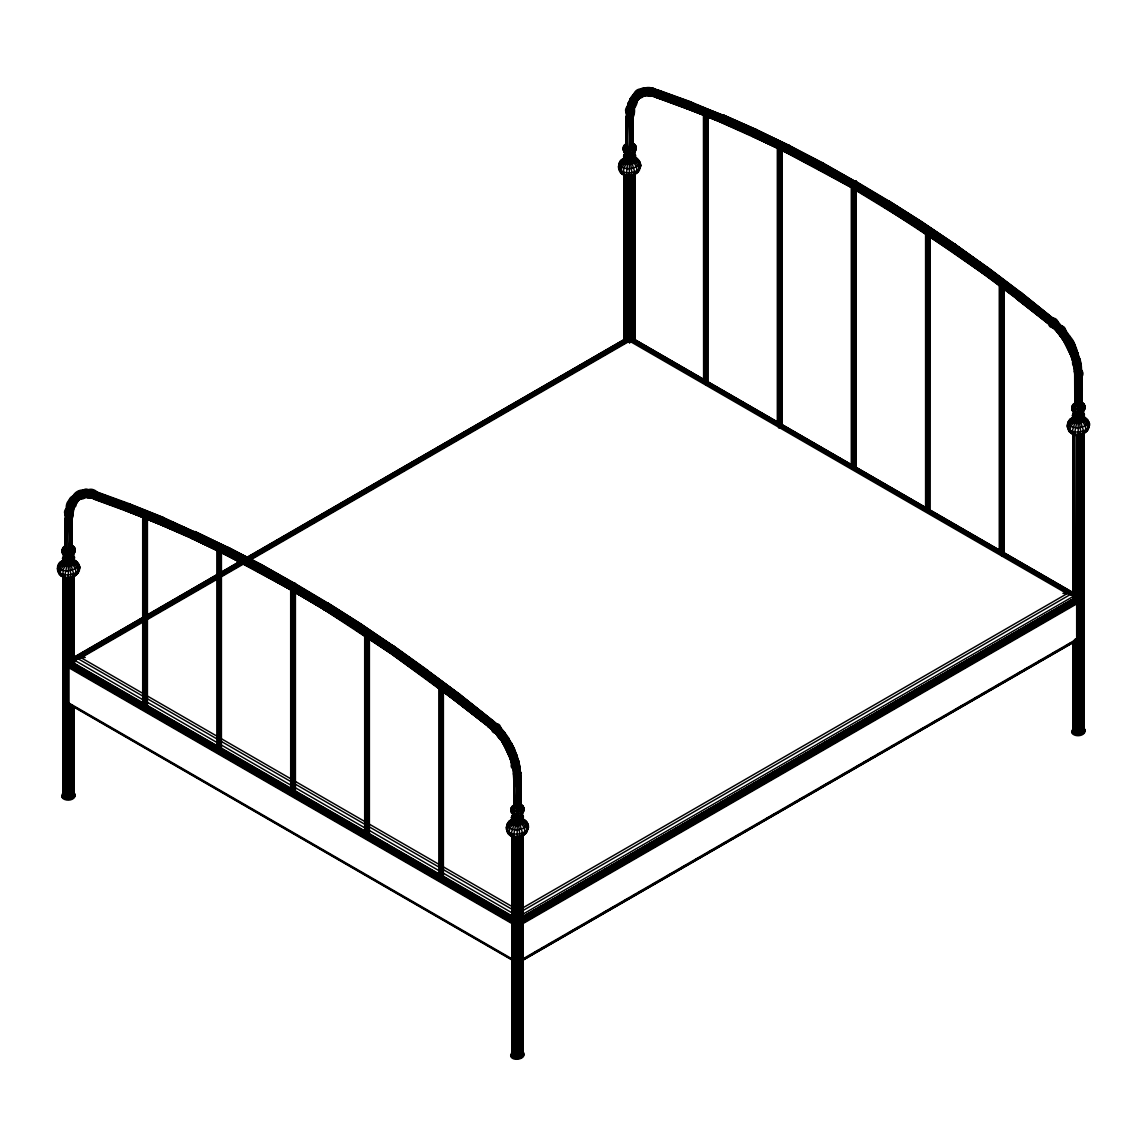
<?xml version="1.0" encoding="UTF-8"?>
<svg xmlns="http://www.w3.org/2000/svg" width="1147" height="1147" viewBox="0 0 1147 1147"><rect width="100%" height="100%" fill="white"/><g stroke="black" fill="none" stroke-linecap="round" stroke-linejoin="round"><path stroke-width="1.5" d="M427.817 671.54L427.602 670.235L394.253 646.378L392.346 646.607L390.324 648.643L389.622 652.6L455.631 701.018L493.239 730.066L492.163 730.08L487.876 726.467L488.851 722.71L492.264 720.316L495.991 724.273M79.903 491.174C73.953 493.712 80.362 502.458 85.222 497.425L80.548 498.658C67.186 510.487 70.211 488.522 84.319 490.099L85.079 490.328M77.566 501.54L78.326 499.131L76.175 502.056M632.872 95.043L636.872 91.244L641.732 89.079C631.481 87.688 629.99 106.456 639.309 97.968L635.854 102.814C632.069 105.237 627.552 98.298 632.37 96.807L631.079 99.431M72.921 508.91L73.222 509.598C73.695 514.831 72.161 526.287 64.935 520.351L65.336 513.77L67.243 507.677M65.752 513.196L65.25 548.037L63.171 550.517L63.171 554.818C69.006 563.478 81.394 548.811 71.343 545.255M66.11 518.2L64.863 519.777L64.863 546.976C65.422 550.46 73.48 549.241 71.888 545.671L71.616 512.953M72.089 520.251L72.161 513.483M633.933 106.843C635.94 112.091 632.972 124.349 625.947 118.284L626.764 111.144L626.262 145.97L624.183 148.465L624.183 152.766C630.018 161.426 642.406 146.759 632.355 143.189L634.979 144.637L636.083 147.519M632.685 118.729L635.209 102.743L633.029 110.04L632.04 119.202L632.04 146.214L633.99 151.275L632.47 154.487L633.617 158.343C630.348 163.404 618.921 157.34 625.947 153.196M632.628 110.901L632.685 145.755L634.621 148.106L634.621 152.408C627.638 159.705 617.244 147.504 627.108 143.375L624.542 144.981L624.04 147.002M633.158 111.431L633.101 145.225C631.71 147.547 625.516 147.834 626.061 144.364L626.061 117.137L627.108 116.134M505.282 745.736L498.988 737.693L501.683 734.266L504.995 733.177L501.167 729.277C499.074 715.728 484.306 731.786 496.766 733.636M1066.022 330.78C1063.9 323.124 1058.237 326.106 1056.473 330.996L1063.341 340.372L1060.014 335.297L1062.681 332.214L1065.835 330.608L1065.377 332.2M621.115 160.136L625.101 157.87C613.258 161.268 619.495 179.333 630.936 176.05L631.839 172.437L630.449 161.741L630.334 146.83C631.28 130.873 623.954 99.574 646.908 94.843L650.234 94.642C647.023 97.538 640.456 95.387 642.162 90.541C645.116 84.907 655.338 88.276 659.066 91.086L647.668 88.147C642.75 91.545 647.854 98.556 653.059 95.674M1071.699 418.01C1062.351 423.616 1069.764 437.982 1079.786 435.186L1080.689 431.573L1079.298 420.877L1079.184 405.966C1082.596 375.198 1076.373 339.799 1050.494 319.855C931.636 223.823 799.66 141.626 654.736 91.359C648.672 88.835 641.259 88.52 635.725 92.491C633.402 98.255 642.033 100.133 644.327 95M756.074 129.482L790.197 145.999L757.163 130.098C753.952 127.747 750.296 134.371 753.063 136.636L786.01 152.479L852.665 188.251C848.049 186.502 855.519 177.298 856.795 183.061L855.977 181.255C852.852 180.538 849.812 185.656 851.992 188.022L923.579 231.694M497.339 725.406L496.981 723.943M1058.093 324.114L1058.294 322.192L1056.215 322.221L1052.803 326.551L1057.19 331.727L1048.731 323.167C930.088 227.321 798.369 145.282 653.733 95.115C622.907 83.301 624.957 129.898 626.807 146.4L624.613 151.59L626.334 154.687L625.029 158.63C628.413 161.383 639.051 157.971 634.119 153.383M512.895 960.526L68.935 704.215L68.935 665.762L512.895 922.073M626.606 145.526L626.879 143.633L625.574 144.235M922.776 224.64L922.202 222.045L889.083 201.012C886 200.324 882.932 205.37 885.068 207.75M72.533 514.716C69.164 520.867 60.633 513.397 66.598 508.164M65.207 515.032L66.168 508.766M65.522 515.634C65.293 501.856 79.286 489.109 92.706 496.235C237.429 546.431 369.219 628.513 487.934 724.417C515.333 745.364 519.29 783.86 514.1 815.159L515.032 816.263C522 819.058 528.107 806.714 520.193 804.391L520.193 777.265L521.125 778.67L521.125 805.868C520.466 809.237 512.006 808.836 514.315 805.036L514.315 778.01L513.713 779.057L516.25 780.906L520.523 779.716L520.781 772.49L519.921 771.788M72.347 515.347L73.222 509.598M633.474 112.033C630.965 119.575 620.814 111.531 628.255 105.61M626.219 112.965L629.015 101.581L630.449 100.75C634.936 92.592 645.603 90.283 653.704 94.183C798.441 144.379 930.231 226.461 1048.932 322.364C1076.345 343.311 1080.288 381.793 1075.112 413.092L1076.044 414.196C1082.997 416.992 1089.105 404.662 1081.205 402.339L1081.062 372.46M626.534 113.567L629.187 102.585M633.359 113.281L634.234 107.546M1074.022 405.321L1074.424 403.371L1075.958 402.511M460.434 697.003L460.062 694.566L393.708 646.22M72.204 546.173L74.483 547.506L75.2 550.56L72.204 555.994L73.652 559.636L66.655 561.5L63.142 559.994L64.691 556.252L62.655 554.001L61.938 551.004L63.529 547.047L66.11 545.427C60.992 547.019 60.82 554.331 65.322 556.754L64.031 560.682C67.214 565.012 78.01 559.779 73.121 555.435M389.392 652.012L422.297 675.468L487.704 725.922C519.519 756.016 482.858 729.392 501.253 728.273M1057.993 321.891L1062.165 327.225L1052.645 318.35C1000.155 275.925 945.271 236.425 887.864 200.911M62.268 550.001L62.841 547.908L65.465 545.886L65.465 518.659M71.358 498.859C63.128 501.511 65.723 518.587 73.279 510.315M295.668 584.325C293.302 580.583 288.255 587.694 290.994 590.088L324.615 609.975L390.009 652.973L356.645 630.391L357.864 625.545L361.19 624.111L394.869 647.338L328.773 604.082L293.732 583.206C290.922 583.809 288.815 589.2 291.553 590.261L224.54 554.101C223.12 551.521 225.572 546.847 228.726 547.621L261.831 564.826L295.682 584.339L227.436 547.492M629.015 101.581C626.635 104.563 631.481 107.976 634.219 106.169L637.187 100.004L637.187 100.85C637.474 106.585 629.13 116.334 627.18 106.714M851.332 185.384L852.049 183.52C789.007 147.275 722.997 116.033 654.234 92.233C647.123 89.079 637.933 89.695 632.614 95.861M73.852 507.734L76.189 502.902C77.466 510.2 64.978 510.1 68.003 503.633L66.039 510.171M74.283 507.089L74.469 505.569L71.673 520.781L71.673 547.807L73.609 550.173L73.609 554.46L69.795 556.209L64.06 555.506L64.06 551.205L65.795 548.452C63.96 531.95 61.909 485.367 92.721 497.167C237.372 547.334 369.09 629.373 487.719 725.219C502.945 737.206 512.135 755.93 514.372 774.985L517.885 775.042L520.666 773.451L519.663 766.397L520.523 806.958L522.458 809.309L522.458 813.596C515.476 820.908 505.096 808.692 514.96 804.563M1069.033 422.512L1069.965 419.272L1073.936 417.006M78.039 500.852C74.254 511.591 62.913 499.719 73.781 495.576M634.219 106.169L637.187 100.85M74.197 504.795L72.017 512.092L71.042 521.254L71.042 548.28L72.978 553.327L71.458 556.539L72.605 560.396L71.458 563.077C74.369 566.446 77.279 570.991 75.301 575.536C64.59 586.217 48.317 565.743 64.031 559.937M73.078 511.003L74.498 506.357M626.979 107.388L628.57 102.212M619.667 171.433L618.362 166.659L619.968 161.584L625.459 158.845C625.144 164.322 636.771 161.87 633.832 156.15M640.227 165.412L638.033 172.208L630.449 175.95M520.308 836.435L527.032 831.962L528.437 825.439L526.473 821.696L522.473 818.743C534.201 823.345 525.928 839.432 515.29 837.353C505.096 837.152 503.16 821.61 512.938 819.073L508.967 821.338M1073.377 434.398L1069.377 431.946L1067.212 425.795L1068.818 420.72L1074.796 417.365M632.9 143.619L635.495 145.454L636.212 148.493C634.391 153.282 625.932 154.128 623.079 149.927L623.667 147.648L625.947 145.468L626.061 117.137M63.529 577.314L59.515 574.862L57.565 570.389L58.956 563.636L64.949 560.281L60.117 562.188M65.049 546.416L62.54 548.811L62.067 551.994C64.863 556.023 72.046 555.22 74.87 551.549L74.598 548.395L72.275 546.732M66.182 577.873L61.006 576.009L60.174 573.185L61.006 569.184L65.322 563.292L65.322 561.629L62.497 558.274L64.949 555.248L62.798 557.356M58.655 573.486L58.956 570.46M62.612 559.163L64.318 557.17L64.447 554.374C61.995 560.711 74.87 560.137 72.82 554.087L75.071 549.571L73.967 546.689L71.888 545.671M72.82 558.962C75.114 564.295 63.888 566.03 64.447 560.912M64.318 560.539L64.691 562.79L59.515 568.023L58.526 571.909C64.39 576.626 74.584 575.608 79.243 569.643L78.182 565.987L72.691 561.915L72.906 559.607L74.641 557.858L72.82 555.578L74.526 556.955M72.462 560.037L74.612 560.381C78.498 569.184 55.357 567.464 64.089 559.922L64.318 562.202L58.655 566.661C62.956 576.54 88.075 566.776 73.623 559.607L77.623 562.56L79.587 566.288L79.243 569.643M71.458 577.285L74.211 576.152L75.315 574.174M63.286 575.536L63.286 794.513C62.44 799.946 72.949 799.445 74.125 794.971L74.025 706.91M73.609 792.262C79.645 798.169 64.418 802.14 61.909 796.319L64.003 793.48M622.95 148.952L623.28 147.949M619.466 169.928L619.968 168.408M627.194 175.806L622.004 173.957L621.172 171.132L622.004 167.132L626.334 161.225L625.244 157.842L625.244 159.505L619.466 163.103L618.563 168.322C628.384 179.921 652.485 167.104 633.201 155.447L635.61 150.644L634.979 148.924M630.707 342.05L630.707 175.391L636.313 173.469C638.291 168.924 635.381 164.394 632.47 161.024L633.832 156.895L633.703 159.863L639.194 163.935L640.241 167.591M633.459 157.971L635.61 158.315C639.338 166 619.007 166.602 623.939 158.716L625.947 158.229M506.2 827.862L507.806 822.772L513.297 820.048C512.723 825.152 523.993 823.46 521.67 818.098L521.541 821.051L527.534 824.564L528.638 827.102C525.555 835.202 511.247 836.622 506.415 829.525L507.304 824.292L513.082 820.693M520.666 813.639C527.362 816.406 519.462 823.202 515.032 821.137L514.071 820.334L515.032 816.263L511.505 813.137L512.379 810.47M513.383 814.872C509.712 816.478 512.006 820.492 515.032 821.137L511.232 833.281L511.849 836.005L515.032 837.009M521.297 812.635L521.67 813.223C523.233 818.012 515.347 819.661 513.168 816.306L513.297 813.51M520.193 804.391L523.333 806.642L524.05 809.696L521.053 815.144L522.502 818.772L520.308 820.549L520.308 822.213C523.218 825.596 526.129 830.127 524.15 834.672L516.824 836.622L509.856 835.159L509.024 832.335L509.856 828.32L514.171 822.428L514.171 820.765L511.462 818.313L513.297 815.015L511.648 816.492M513.297 818.385L513.168 821.338L507.504 825.797C511.978 832.149 523.333 830.629 527.534 824.564L527.333 823.073L523.462 819.517L521.297 819.173L527.534 824.564L528.093 828.779L527.032 825.137L523.835 822.442L524.036 820.435L521.67 819.761M520.466 772.089L520.738 804.807L522.817 805.825L523.921 808.707L523.448 811.832L521.541 814.528L523.19 817.911L521.053 820.019L521.053 821.682L525.885 826.571L526.803 830.385L525.885 833.41L523.061 835.288M523.835 834.328L524.165 833.31M510.63 1055.412L510.974 1054.394M512.135 1053.649L511.963 1056.272M511.863 835.518L511.963 1055.312C514.372 1058.824 521.455 1058.122 522.975 1054.107L522.874 834.313M1081.678 411.587C1088.374 414.339 1080.474 421.15 1076.044 419.071L1075.083 418.282L1076.044 414.196C1071.169 412.705 1070.237 404.748 1075.327 402.97C1072.416 407.816 1085.234 406.396 1081.205 402.339M1076.044 434.942L1072.861 433.953L1072.244 431.215L1076.044 419.071C1073.019 418.44 1070.71 414.425 1074.395 412.805M1079.298 435.086L1085.162 432.605C1087.141 428.075 1084.216 423.53 1081.32 420.16L1081.32 418.497L1084.202 415.859L1082.553 413.967L1082.682 411.171C1085.191 416.963 1071.9 417.694 1074.796 412.332M1082.768 415.931C1084.933 422.297 1071.728 422.913 1074.309 416.332M1082.682 416.046L1082.553 418.999L1088.532 422.512L1089.65 425.035C1086.567 433.136 1072.259 434.555 1067.413 427.458L1068.316 422.239L1074.094 418.641M1072.789 417.852C1067.427 427.903 1093.306 422.325 1082.137 416.117M1082.065 403.257L1084.345 404.59L1085.062 407.644L1082.051 414.583L1087.485 419.644L1089.435 423.372C1089.564 429.824 1084.861 434.77 1078.094 434.699L1078.094 733.951L1073.449 732.517L1073.148 730.094M1078.094 733.951L1082.123 732.876L1083.987 730.553L1083.886 432.261M1085.22 730.596C1083.585 735.041 1077.162 735.485 1073.391 733.65M74.985 575.192L78.182 572.826L79.587 566.288L78.498 563.937L72.82 560.625L78.684 564.467L79.788 567.951C79.315 576.21 69.709 578.848 62.999 576.869L62.999 570.045L66.182 563.65L65.221 561.198L66.182 557.112L65.25 556.023C67.917 539.104 58.038 486.557 92.921 497.999L126.887 510.229M640.8 165.899L639.496 161.87L633.832 158.558L639.496 161.87L640.8 165.899L639.194 170.76L633.703 174.072M1083.514 416.719L1078.065 418.655L1073.879 417.766L1075.183 413.838L1071.929 409.078L1072.402 405.895L1074.725 404.059L1075.069 370.782L1074.796 377.535C1079.313 382.324 1086.453 374.237 1080.933 369.721M505.11 747.314L502.2 742.324L508.379 737.779L514.43 748.948L516.752 754.984L515.419 756.016L509.813 757.966L505.11 747.314L511.662 743.27M1071.513 355.111L1070.811 355.728L1072.803 361.577L1076.66 360.918L1079.657 358.968L1077.764 352.76L1071.054 355.971L1063.212 340.272L1067.097 336.831L1069.377 335.713L1069.133 336.444M75.587 494.644L77.48 492.938C71.415 493.009 75.53 503.39 80.018 499.332M513.784 779.587L513.455 773.809L514.702 772.39M1074.467 371.757C1088.732 382.568 1076.015 343.526 1080.144 364.144C1082.61 365.334 1078.366 367.212 1077.105 367.269C1073.119 369.09 1071.484 362.638 1073.148 360.373M1069.377 335.713C1077.377 344.889 1076.001 349.132 1069.434 349.907M514.372 774.985L513.526 774.268L513.34 767.687M512.15 762.44C508.049 769.608 517.612 771.831 519.964 766.683M1074.524 372.216L1074.352 365.635M67.343 505.01L69.924 499.691M67.386 505.798L70.569 499.174M73.207 508.236L78.297 500.02M628.355 102.958L630.936 97.638M628.384 103.732L631.581 97.122M628.656 104.506L630.477 100.778M516.05 837.224L514.229 836.507L513.885 833.84L516.05 823.001L516.05 816.478C518.716 784.347 517.082 745.02 488.321 723.556C425.895 673.088 360.058 626.764 290.592 586.49L293.015 583.522L295.396 583.723L261.244 564.639C258.304 564.869 255.824 569.399 258.018 571.679L291.653 590.318M509.985 755.859L508.436 751.959L511.519 763.443L515.663 762.984L518.344 760.576L519.39 767.917M635.854 102.814L636.958 101.624M634.85 105.667L635.481 103.517M635.725 92.491L640.915 89.122M637.918 100.004L641.517 96.563L646.234 95.373M81.365 498.615L83.33 497.052M646.793 88.735C641.402 84.806 634.492 94.427 641.56 96.592C625.445 107.617 633.144 130.787 631.237 146.587L632.556 151.92L631.524 161.455L634.621 171.706L634.119 174.473L631.524 175.663M69.236 501.139L72.992 495.891M69.236 501.985L72.978 496.665M630.477 98.298L633.345 94.341L635.653 93.437M630.248 99.086L634.004 93.825M630.248 99.932C634.721 91.559 645.646 89.265 653.876 93.194C798.685 143.418 930.547 225.543 1049.319 321.504C1078.08 342.953 1079.728 382.281 1077.062 414.411L1077.062 420.949L1074.882 431.774L1075.37 602.806M633.173 95.703L636.7 91.803M636.499 102.298L639.037 98.785M59.185 565.428L57.35 568.726L58.468 571.995M72.691 560.252L72.204 562.532L77.035 567.435L77.967 571.249L77.035 574.26L74.211 576.152M63.286 794.513L63.917 793.724M618.907 164.967L620.197 163.376M632.47 175.233L635.983 173.125M511.777 819.904C507.734 826.5 521.441 827.36 523.835 822.442M511.72 1052.487L510.759 1056.43C513.268 1062.237 528.495 1058.28 522.458 1052.358M1082.309 415.458L1082.682 417.709L1088.345 421.021L1088.532 422.512C1084.331 428.577 1072.975 430.096 1068.502 423.745L1074.18 419.286L1074.094 416.978L1075.183 420.375L1070.854 426.268L1070.022 430.268L1070.854 433.093L1076.675 434.627L1076.675 733.894M1072.732 728.933L1071.771 732.861C1074.696 737.679 1086.209 736.245 1085.091 729.578L1083.456 727.843M1072.732 729.893L1071.642 731.858L1074.266 734.109L1080.918 734.395M1083.714 732.36L1082.123 733.836M654.951 89.753C651.697 85.021 646.707 94.685 651.596 96.004M1082.768 411.816L1084.46 409.78L1084.933 406.655L1083.829 403.773L1081.75 402.755L1081.205 375.198M68.318 578.131L68.361 548.997C68.074 532.939 62.626 491.533 92.061 497.726C77.136 499.174 87.373 482.457 97.681 492.479L91.531 490.486C88.491 491.317 87.186 496.938 90.584 498.056M629.33 176.065L629.359 146.931C630.377 131.762 622.577 93.753 649.56 95.172M517.168 837.267L517.197 808.133C520.595 777.623 514.53 742.482 488.851 722.71C370.022 626.706 238.089 544.538 93.222 494.3C86.111 491.131 76.921 491.762 71.601 497.927M1078.18 435.215L1078.209 406.081C1081.607 375.571 1075.542 340.415 1049.849 320.644C987.409 270.162 921.543 223.808 852.049 183.52M633.703 153.325L635.882 149.497L635.61 146.343L633.216 144.121M507.648 738.983L508.508 737.865L504.838 732.675M1071.613 342.007C1076.961 342.222 1078.524 360.273 1080.832 365.42M62.497 558.274L64.232 556.524M623.509 156.207L625.459 153.813L623.81 155.304M633.918 157.54L635.653 155.806L633.832 153.526L635.538 154.902M513.082 815.66L511.347 817.41L513.168 819.675M1072.359 415.357L1074.094 413.608M1082.768 416.691L1084.503 414.942L1082.768 413.307L1082.309 410.583M633.703 158.2L635.352 156.709L633.703 154.816L633.832 152.035C635.94 158.071 622.907 158.673 625.459 152.307L625.33 155.103L623.624 157.11L625.33 158.487M1072.66 414.44L1074.309 412.949M71.86 497.095L76.648 492.995M71.573 498.816C76.82 492.737 85.867 492.135 92.878 495.26C161.598 519.032 227.579 550.259 290.592 586.49M76.906 502.056L80.505 498.63C63.128 508.451 71.372 533.398 69.322 548.883L69.451 563.794L70.842 574.504L70.612 577.199L69.451 578.002M640.585 164.236L637.144 159.347L634.621 157.555L633.201 158.816L633.201 160.48L638.033 165.383L638.965 169.197L638.033 172.208L635.223 174.086M1085.162 431.258L1088.532 428.39M89.538 490.572C83.53 484.995 76.806 496.837 84.462 497.726M625.875 144.923L623.552 146.759C624.8 151.562 632.829 150.716 635.309 147.246L633.101 145.225L633.216 117.037L632.355 116.062M513.713 806.112L511.39 807.947L510.917 811.13L513.541 815.388L511.978 819.13L513.541 820.263L513.541 821.926L508.365 827.173L507.375 831.045L508.365 833.998L512.379 836.45M507.963 752.26L514.43 748.948L511.576 743.256M658.149 89.968C654.65 88.907 652.113 94.914 654.851 97.051L688.085 109.108L690.222 108.234M1084.833 432.276L1088.044 429.91L1089.435 423.372L1087.485 419.644L1082.309 417.121M63.028 549.055L64.16 548.237M63.486 556.481L64.533 555.736M624.498 154.429L625.545 153.669M64.003 792.52L62.124 794.298L61.909 797.28C64.676 801.81 75.2 800.864 75.229 794.957M521.125 1057.405L522.071 1056.702M58.468 565.156L64.232 561.557M623.853 145.841L626.477 143.834L626.477 116.607M1074.911 403.5L1072.703 404.977L1071.8 408.088L1072.517 411.085L1074.538 413.336L1072.99 417.078L1074.538 418.211L1074.538 419.874L1069.377 425.107L1068.502 430.569M513.899 805.567L511.691 807.044L510.788 810.14L511.39 812.248M514.315 805.036L512.379 806.183L511.118 809.151L511.691 811.33M622.993 159.834L619.968 161.584L622.878 160.523M58.956 563.636L63.501 561.012M73.609 657.374L143.26 617.158M147.906 614.477L217.557 574.274M220.654 572.482L239.221 561.758M245.415 558.188L624.628 339.254M74.211 657.403L142.357 617.817M146.959 615.394L216.654 574.919M221.242 572.511L239.866 561.514M246.017 558.202L625.273 339.01M75.559 656.873L140.565 619.337M149.856 613.975L154.501 611.294M157.598 609.501L168.423 603.25M171.52 601.458L176.165 598.777M179.262 596.999L182.359 595.207M185.456 593.429L204.023 582.705M207.12 580.912L217.959 574.661M222.604 571.98L239.623 562.145M247.365 557.671L273.674 542.488M276.771 540.696L287.61 534.445M290.707 532.652L295.353 529.971M298.449 528.193L301.532 526.401M304.629 524.609L315.468 518.358M318.565 516.566L392.862 473.682M395.959 471.89L406.784 465.639M409.88 463.847L428.462 453.122M431.559 451.33L434.656 449.552M437.738 447.76L448.577 441.509M451.674 439.717L456.32 437.036M459.417 435.258L525.971 396.833M529.068 395.041L539.893 388.79M542.99 386.998L553.829 380.747M556.926 378.954L561.571 376.273M564.668 374.481L567.765 372.703M570.862 370.911L589.429 360.187M592.526 358.394L625.029 339.641M73.293 658.55L142.945 618.333M147.59 615.652L217.242 575.45M220.339 573.658L242.003 561.141M248.196 557.571L625.861 339.526M73.938 659.023L142.042 619.71M146.687 617.029L217.887 575.923M220.984 574.131L241.099 562.517M248.842 558.044L626.506 340.014M74.526 659.697L142.629 620.369M147.275 617.688L216.926 577.486M221.572 574.805L241.687 563.177M247.881 559.607L627.094 340.673M142.615 620.785L77.48 658.392L74.641 660.314L74.641 663.884M147.275 618.104L217.07 577.816M220.167 576.023L243.422 562.589M249.63 559.005L629.588 339.641L1073.549 596.239L521.699 914.847M142.845 620.943L74.641 660.314L142.701 699.613M149.053 617.358L217.256 577.988M221.901 575.292L242.06 563.664M249.802 559.191L629.588 339.928L1073.549 596.239M75.042 660.5L124.579 631.897M127.661 630.119L138.5 623.853M149.339 617.602L152.436 615.81M155.533 614.032L160.164 611.351M163.261 609.559L188.036 595.264M191.133 593.472L215.894 579.178M222.088 575.608L242.203 563.98M249.946 559.521L257.688 555.048M260.785 553.255L271.61 547.004M274.707 545.226L279.352 542.545M282.449 540.753L285.546 538.961M288.643 537.183L307.21 526.459M310.307 524.666L321.146 518.415M324.243 516.623L376.861 486.242M379.958 484.45L390.797 478.199M393.894 476.406L404.719 470.155M407.816 468.363L412.461 465.682M415.558 463.904L434.125 453.18M437.222 451.388L440.319 449.595M443.416 447.817L509.971 409.393M513.067 407.601L523.907 401.35M527.003 399.557L531.649 396.876M534.746 395.098L537.828 393.306M540.925 391.514L545.571 388.833M548.667 387.055L573.428 372.746M576.525 370.968L627.61 341.476M143.117 621.975L81.15 657.761L77.48 658.392L142.486 695.928M147.762 619.294L217.486 579.049M220.582 577.256L243.824 563.837M250.017 560.252L629.588 341.118L1067.04 593.673L1070.696 594.318L521.699 911.277M1085.005 424.82L1088.044 423.071L1089.091 426.727L1088.532 422.512L1082.682 417.709M524.007 826.887L527.032 825.137M521.699 908.524L1067.04 593.673L1062.911 593.357M522.487 916.74L1073.506 598.619M523.003 916.525L1074.022 598.404M522.043 917.442L1074.61 598.433M522.688 917.7L1073.707 599.58M521.77 919.077L1075.886 599.164M522.372 919.736L1076.488 599.824M522.874 920.539L1076.99 600.627M521.727 922.331L1077.391 601.515M521.971 923.249L1077.635 602.433M522.057 924.124L1077.721 603.308M522.057 959.365L1077.721 638.564M533.513 953.1L538.158 950.419M541.255 948.641L544.352 946.849M547.449 945.056L552.094 942.375M569.113 932.554L578.403 927.192M589.243 920.926L592.339 919.148M603.164 912.897L606.261 911.105M610.907 908.424L614.003 906.632M624.843 900.381L627.939 898.588M632.585 895.907L635.682 894.13M638.764 892.337L641.861 890.545M652.7 884.294L655.797 882.502M666.636 876.251L671.267 873.57M680.558 868.207L685.203 865.526M694.494 860.164L697.591 858.386M708.416 852.121L711.513 850.343M722.352 844.077L725.449 842.299M730.094 839.618L733.191 837.826M736.288 836.034L739.371 834.256M744.016 831.575L747.113 829.783M765.694 819.058L768.791 817.281M771.888 815.488L774.971 813.696M793.552 802.972L796.649 801.194M799.746 799.402L804.391 796.721M821.41 786.885L830.7 781.523M841.54 775.272L844.622 773.479M855.461 767.228L858.558 765.45M863.204 762.769L866.3 760.977M869.397 759.185L872.494 757.407M877.125 754.726L880.222 752.934M891.061 746.683L894.158 744.89M904.997 738.639L908.094 736.847M918.919 730.596L923.564 727.915M932.855 722.553L937.5 719.872M954.519 710.036L963.81 704.674M974.649 698.423L977.746 696.63M982.377 693.949L985.474 692.171M988.571 690.379L991.668 688.587M996.313 685.906L999.41 684.128M1017.977 673.404L1021.074 671.612M1024.171 669.834L1027.268 668.041M1038.107 661.79L1041.204 659.998M1052.028 653.747L1056.674 651.066M1065.964 645.704L1070.61 643.023M521.971 960.139L1077.635 639.338M521.727 960.77L1077.391 639.969M522.372 960.541L1076.99 640.413M639.582 98.112L643.152 96.248M75.2 493.827C80.792 489.841 88.247 490.142 94.355 492.694C239.307 542.961 371.313 625.172 490.199 721.234C516.193 741.277 522.53 776.849 519.089 807.789L520.394 813.123L519.362 822.643L522.458 832.894L521.957 835.661L519.362 836.866M74.713 494.543C80.261 490.572 87.659 490.887 93.724 493.425C238.648 543.678 370.624 625.875 489.497 721.907C515.361 741.851 521.598 777.25 518.172 808.033L518.301 822.929L519.691 833.64L519.462 836.335L518.301 837.138M78.57 492.335L81.537 491.346M82.813 497.784C63.874 506.616 72.089 532.954 70.239 548.639L71.544 553.987L70.526 563.507L73.609 573.758L73.107 576.525L70.526 577.715M1060.014 335.297L1066.266 345.104L1066.982 344.874M1058.294 322.192C1052.573 310.35 1042.193 329.003 1054.939 327.698M64.562 546.287L65.866 545.7M70.526 797.251L71.458 796.835M1075.728 402.769L1073.391 404.117L1072.13 407.085L1072.402 410.182L1074.18 412.748M513.412 805.423L514.716 804.836M1080.374 732.833L1081.32 732.403M519.362 1056.401L520.308 1055.971M622.85 158.874L625.101 157.87M61.838 560.926L64.089 559.922M460.434 694.924L426.684 669.719C424.003 669.905 420.476 674.88 423.401 676.544L439.057 688.315M424.748 676.142L423.401 676.544M1072.588 341.204L1066.266 345.104L1068.674 350.495M952.913 250.691L951.021 250.921L884.638 207.349M90.785 490.787L95.058 492.163C189.441 524.709 278.334 571.521 361.907 625.832L361.19 624.111L328.085 603.078C324.988 602.376 321.92 607.437 324.056 609.803M325.992 609.602L324.615 609.975L290.564 589.673M73.308 662.579L71.343 662.765L142.5 703.857M823.704 164.595C821.739 157.698 814.141 171.261 821.008 169.441M256.283 562.589L229.199 548.051L196.151 532.165C192.051 528.896 188.395 540.395 194.087 538.531M756.676 129.668L723.714 115.101C720.33 114.126 717.621 119.89 720.201 122.098L777.881 148.078M157.971 522.688L161.24 524.007L159.189 524.165L126.442 510.96L125.367 509.039L125.926 506.185L128.507 503.762L163.204 517.598C159.935 515.161 156.322 521.928 159.189 524.165L192.667 538.889M650.908 95.789L668.343 101.065M97.151 492.034C93.653 490.959 91.1 496.981 93.839 499.117L142.515 517.053M89.91 497.841L95.932 498.974M647.668 88.147L649.905 88.047L655.367 90.642C800.319 140.909 932.31 223.12 1051.211 319.181C1077.205 339.225 1083.542 374.782 1080.087 405.723L1081.406 411.07L1080.374 420.591L1083.471 430.842L1082.969 433.609L1080.374 434.799M83.674 497.755L88.548 497.239M1061.104 335.627L1059.986 335.641M642.937 88.735L645.317 88.047M639.481 89.953L643.094 88.921L653.188 88.892M643.725 88.95L646.091 88.276M643.811 95.717L646.908 94.843M79.143 491.475L84.319 490.099M71.071 798.814L65.508 799M515.404 754.941L516.752 754.812L518.645 761.034M1075.241 346.924L1077.764 352.932M1081.32 434.369L1086.883 431.344L1087.815 428.333L1086.883 424.519L1082.051 419.616L1082.553 417.336L1081.32 413.623L1084.732 408.633L1084.46 405.479L1082.137 403.816M628.212 176.021L624.011 174.817L623.395 172.079L624.011 167.978L627.194 161.598L626.233 159.146L627.194 155.06L626.262 153.956C628.284 136.378 619.695 82.469 655.64 96.506M67.2 578.088L65.379 577.371L65.035 574.69L67.2 563.865L67.2 557.327C66.927 539.463 59.744 485.267 95.201 499.275M1054.251 328.013L1016.629 298.966C1014.909 296.485 1018.206 292.084 1021.074 292.514L1058.423 322.694M1016.629 298.966L1017.776 299.009M493.124 720.789L460.062 694.566C457.065 693.562 452.664 700.774 456.778 701.061L460.85 704.287M921.643 221.887L955.652 244.698L922.202 222.045C919.12 221.213 915.435 227.249 918.618 228.884M631.624 175.133L626.391 175.319L628.212 155.275C627.925 137.396 620.756 83.201 656.199 97.223M1080.474 434.283L1075.241 434.455L1076.302 435.301M66.813 798.312L66.813 577.558L69.695 577.457L69.695 666.464M518.917 1058.021L513.77 1057.806L510.759 1055.469M293.732 583.206L294.965 583.321M258.018 571.679L259.279 571.808L191.234 537.613L125.568 509.87M789.724 145.569C786.082 144.221 782.77 152.494 787.301 152.608L781.021 149.597M192.051 538.689L226.289 554.661M85.279 657.432L81.15 657.761L143.189 693.577M690.222 101.653L724.56 116.191L691.741 102.958C689.032 98.8 684.056 106.585 687.454 108.908L721.52 122.256L706.796 116.32M128.507 503.762L129.855 503.92L96.506 491.819M643.768 88.376L649.905 88.047M82.756 490.443L88.907 490.099M91.531 490.486L93.939 491.805M648.041 95.502L648.801 95.473M644.671 95.703L645.474 95.66M87.029 497.569L87.803 497.526M928.038 229.701L925.443 228.21M1001.56 279.051L1004.155 280.542L1002.034 281.761L999.438 280.269M367.284 631.897L364.689 630.406M440.792 681.246L443.387 682.737L439.817 683.884L438.67 682.465M648.428 87.86L653.948 88.606M646.994 88.677L651.095 89.265M647.309 95.273L652.328 95.961M87.416 489.912L92.936 490.672M86.67 490.213L93.509 491.131M86.312 497.339L91.316 498.027M625.416 341.405L625.416 174.745L627.825 175.491L627.825 342.15M514.358 1058.136C518.2 1059.971 527.735 1055.57 522.458 1051.398M638.492 90.885L639.338 91.072M1021.633 294.134L1021.432 292.872L988.227 267.81L954.72 244.168C951.996 244.512 949.157 248.512 951.021 250.921M950.619 250.533L984.413 274.491L917.657 228.325M1068.703 350.409L1071.054 355.971M323.626 609.415L358.265 630.864L323.368 608.813M852.565 188.194L818.571 169.211M291.553 590.261L290.635 589.716M261.244 564.639L262.591 565.872L259.437 564.224M652.543 88.434L691.383 102.312M657.503 89.767L690.852 101.868M656.801 89.81L724.216 115.546M660.701 91.674L690.107 102.37M656.07 90.111C724.875 113.926 790.943 145.182 854.028 181.455M676.486 104.033L689.519 108.764M653.933 95.947C722.538 119.689 788.405 150.845 851.289 187.018L851.346 187.047C920.697 227.235 986.406 273.488 1048.716 323.87L1057.19 331.727M654.32 96.606L703.512 115.001M95.789 491.862L130.729 505.024M93.308 498.658L126.156 510.53M691.154 109.424L696.071 111.402M699.34 112.721L704.244 114.7M710.796 117.338L718.968 120.636M686.938 108.463L720.818 122.299M129.224 503.719L162.702 517.154M132.378 505.684L140.579 508.996M143.862 510.315L148.78 512.293M152.064 513.612L160.265 516.924M135.059 513.455L141.597 516.093M146.515 518.071L153.053 520.709M145.784 518.372L160.508 524.308M125.926 510.515L159.806 524.365M632.9 143.432L634.09 143.949M634.621 157.555L633.287 156.981L637.144 159.347L637.976 161.426M1082.94 403.084L1080.474 402.024M1081.779 412.002L1082.969 412.519M1084.001 417.637L1085.994 418.483M71.888 545.485L74.512 548.667L74.598 552.696L72.691 555.377L74.34 558.775M72.218 547.348L73.537 547.908M74.139 560.553L76.146 561.399M520.738 804.635L521.928 805.137M520.767 814.069L521.971 814.571M522.989 819.689L524.996 820.549M66.182 797.409L64.691 796.534M723.083 114.901L757.163 130.098M722.395 114.958L788.448 145.44L823.589 163.806M726.123 116.879L755.93 130.055M722.252 121.955L726.94 124.034M719.699 121.668L754.368 136.765M162.085 516.953L196.481 532.81L179.233 525.183M161.383 517.01L227.938 547.922M168.251 520.322L163.548 518.243L163.72 519.061M171.39 521.713L176.093 523.792M167.491 526.774L172.193 528.853M175.319 530.229L180.007 532.308M183.133 533.685L187.821 535.764M158.687 523.72L191.793 538.144M762.21 133.009L782.655 142.845M761.364 139.49L764.49 140.995M752.575 136.192L786.613 152.666M195.062 531.534L229.199 548.051M193.356 538.832L216.883 550.144M221.586 552.41L224.726 553.915M191.563 538.258L225.601 554.718M75.315 562.288L78.498 563.937L79.788 567.951M789.136 145.382L823.302 163.189M788.864 153.426L820.291 169.742M785.537 152.049L819.603 169.813M228.124 547.434L262.29 565.242M258.605 571.866L224.54 554.101M822.256 162.587L856.68 182.273M821.582 162.645L855.175 181.427M624.527 175.262L620.527 172.81L619.538 169.856L620.527 165.971L625.703 160.738L625.703 159.075L624.14 157.942L625.703 154.2L623.552 151.046L625.33 153.612M257.258 570.647L323.784 609.014M929.027 227.063L930.16 228.482M635.352 339.87L703.412 379.17M706.495 380.947L777.652 422.039M782.297 424.72L851.906 464.908M855.002 466.686L926.159 507.777M929.256 509.555L998.865 549.743M1003.496 552.424L1073.105 592.612M633.23 338.795L704.373 379.886M706.939 381.363L778.627 422.756M781.193 424.232L852.35 465.309M854.429 466.514L925.586 507.591M929.687 509.971L999.826 550.46M1002.392 551.936L1072.531 592.44M632.556 338.867L703.713 379.944M706.81 381.736L778.369 423.057M781.05 424.605L852.207 465.682M855.304 467.474L999.166 550.531M1002.679 552.553L1073.42 593.4M631.839 339.168L702.996 380.259M707.627 382.94L851.49 465.983M854.587 467.775L925.744 508.852M928.841 510.644L999.998 551.721M1003.08 553.514L1072.689 593.702M631.122 339.698L999.266 552.252M1002.363 554.03L1073.52 595.121M368.259 629.259L369.391 630.678M147.848 696.272L217.658 736.575M220.754 738.367L290.564 778.67M295.223 781.351L365.018 821.653M368.13 823.446L439.487 864.637M442.584 866.429L512.394 906.732M147.131 698.609L216.783 738.826M221.428 741.507L291.08 781.709M295.725 784.39L365.377 824.607M368.459 826.399L438.111 866.602M442.756 869.283L512.408 909.499M147.346 702.294L216.955 742.482M220.052 744.274L291.209 785.351M295.854 788.032L365.463 828.22M368.545 830.012L438.168 870.2M442.799 872.867L512.408 913.069M72.734 662.407L142.916 702.767M146.974 705.262L217.6 746.037M220.253 747.414L291.41 788.505M294.951 790.699L365.664 831.374M368.187 832.98L439.33 874.057M443 876.021L512.609 916.209M72.06 662.464L143.217 703.541M146.73 705.577L217.471 746.41M220.554 748.202L290.578 788.634M294.808 791.072L365.965 832.149M369.062 833.941L438.67 874.129M443.301 876.81L511.376 916.095M145.597 705.634L216.74 746.726M219.837 748.504L290.994 789.595M294.091 791.373L365.248 832.45M368.345 834.242L439.502 875.319M442.584 877.111L512.193 917.299M70.627 663.296L290.277 790.111M293.374 791.903L511.476 917.829M69.953 663.998L512.365 919.421M69.379 664.844L511.777 920.267M68.662 666.694L512.609 923.005M68.562 667.583L512.523 923.894M68.562 702.824L512.523 959.136M68.662 703.598L512.609 959.91M851.289 187.018L886.287 207.851L869.813 198.015M855.404 181.083L889.513 201.413L889.843 202.775M854.744 181.154L888.265 201.126M853.985 181.441C923.536 221.758 989.445 268.14 1051.942 318.665C1077.979 338.752 1084.345 374.366 1080.89 405.364L1082.438 408.002L1082.438 412.303L1078.08 413.465L1073.922 412.59L1073.922 408.289L1075.657 405.536C1077.994 379.456 1075.298 350.495 1056.616 330.422M856.336 189.986L866.817 196.237M294.392 583.149L328.501 603.48L328.845 604.842M888.524 200.84L922.618 222.432M891.276 202.976L951.566 242.375M327.512 602.906L361.606 624.498M326.852 602.978C384.718 638.936 440.376 678.407 493.296 721.32M636.313 160.236L639.696 162.415C636.915 169.713 624.025 170.989 619.667 164.595L625.33 160.15L625.459 157.182M509.712 834.055L507.504 832.622L507.304 831.131M924.339 224.755L927.22 226.676M932.955 230.547L937.257 233.443M941.558 236.354L944.44 238.289M929.299 235.565L932.167 237.486M936.454 240.383L950.777 250.032M360.645 623.939L394.64 646.765M359.269 624.326L425.336 670.12L490.93 720.717C516.967 740.804 523.333 776.419 519.892 807.416L521.828 812.463L520.308 815.675L521.455 819.532L517.068 820.707L512.881 819.833L514.171 815.89L512.451 812.779L514.645 807.588L514.071 772.834M356.416 629.789L396.919 657.131M955.25 244.325L988.814 268.756M955.881 245.286L963.036 250.376M965.903 252.426L987.381 267.724M961.63 250.103L967.365 254.175M974.52 259.279L978.807 262.333M953.63 252.01L962.204 258.118M966.491 261.172L975.05 267.28M977.918 269.316L992.169 279.753M394.912 648.069L400.633 652.156M407.787 657.26L412.074 660.314M422.096 667.454L424.964 669.49M399.773 659.167L408.332 665.26M411.2 667.296L421.193 674.422M422.87 676.4L389.622 652.6M1082.309 412.074L1083.858 413.207M633.459 152.938L635.022 154.071M522.86 815.273L521.297 814.141L523.376 816.091M72.462 554.99L74.01 556.137M1021.633 293.417L987.696 267.667L983.796 270.964L983.882 274.348M988.829 269.473L991.682 271.624M1008.787 284.485L1014.493 288.772M995.008 281.89L997.861 284.026M1002.134 287.237L1010.665 293.661M983.509 273.975L1017.145 299.095M426.039 669.805L491.633 720.402C504.838 730.653 513.483 745.865 517.985 761.766M437.81 679.038L447.789 686.537M428.318 679.669L438.269 687.153M446.814 693.577L456.778 701.061M441.91 690.451L456.148 701.161M1083.399 404.991L1084.359 405.751M634.549 145.855L635.51 146.615M522.387 807.058L523.362 807.818M525.828 822.628L527.462 823.904M512.437 1057.032L513.254 1057.663M73.609 793.222L74.627 794.025M1020.558 292.37L1054.294 319.267M1031.153 301.661L1040.673 309.203M1019.138 300.084L1032.716 310.823M1040.859 317.26L1050.365 324.787M1016.271 298.607L1053.649 328.128M459.546 694.422L497.411 724.761M460.621 696.186L467.417 701.577M482.385 713.405L489.196 718.796M467.632 709.663L485.281 723.614M455.259 700.659L488.737 726.94M1082.682 412.662L1084.388 414.038M1074.18 417.623L1072.474 416.246L1074.18 414.253L1074.094 412.103M1053.276 318.249L1062.323 326.651M1054.279 319.97L1058.351 323.354M492.766 720.445L497.296 724.259M487.876 726.467L492.637 730.18M1084.833 420.39L1088.044 423.071M855.963 181.255L856.408 181.67A3.928 2.294 -60.7 0 0 851.604 184.438M523.491 816.994L521.67 814.728M496.508 723.843L504.995 733.177M1062.022 325.977L1066.007 331.125M1061.592 325.92L1072.517 341.362M1061.018 326.063C1080.56 347.14 1084.087 377.406 1081.535 404.891L1083.471 407.242L1083.972 409.579L1082.84 410.411L1076.33 411.615L1072.488 409.966L1075.112 405.12L1075.112 378.008L1073.922 366.079M1056.516 331.426L1060.172 335.813M501.01 728.03L505.024 732.847M500.594 727.972L511.519 743.414M495.461 733.062L502.673 742.353L507.347 750.998M1065.835 330.608L1069.52 335.813M505.612 734.869L510.401 742.396M500.092 737.693L503.189 742.138M1081.75 375.599L1082.137 376.603M1071.814 432.706L1072.388 433.623M1084.488 729.592L1085.091 730.539M622.964 173.57L623.538 174.487M522.817 810.126L523.333 810.943L521.756 813.868M522.401 1052.53L522.975 1054.107M61.952 575.636L62.54 576.54M71.888 518.573L72.275 519.677M1069.047 335.784L1075.14 347.168M1069.893 337.734L1071.413 340.329M508.035 737.836L516.523 755.256M502.286 742.08L510.057 758.024M1072.173 341.634L1074.825 347.097M1066.495 345.132L1070.524 354.136M505.985 746.926L507.82 750.697M1075.384 348.502L1077.062 352.731M514.229 748.991L518.43 761.379M514.372 750.554L516.064 754.783M1071.054 355.455L1072.803 361.577M516.508 756.217L517.397 759.07M510.042 757.507L513.067 769.207M509.813 757.78L511.791 763.63M1067.757 424.118L1068.459 426.397M98.069 493.138L98.269 493.97M1079.341 358.524L1081.019 365.004M1072.717 360.775L1074.079 367.155M518.616 760.762L520.021 767.056M518.344 760.576L519.82 767.472M1080.675 364.345L1081.664 371.384M519.663 766.397L520.939 779.2M512.91 768.132L513.842 774.669M851.246 186.273L851.346 187.047M1083.987 730.553L1083.399 433.294M521.053 805.323L523.448 807.545C521.785 811.89 514.114 812.649 511.505 808.836L513.784 806.671L513.899 778.526M74.025 794.154L74.125 794.971M74.025 663.597L74.111 664.371M1081.478 370.037L1081.951 377.148M1074.653 371.27L1074.796 404.604L1072.517 406.784C1075.054 410.454 1081.578 409.723 1084.159 406.396L1081.951 404.361L1082.065 376.073M513.641 773.322L514.1 807.173L511.49 812.033C514.946 814.814 520.967 814.212 523.72 810.7L523.147 808.449L520.939 806.427L521.053 778.139M1083.714 432.132L1083.714 731.385M1083.083 732.187L1083.083 432.921L1082.123 433.623L1082.123 732.876M1080.918 434.168L1080.918 733.435M1079.556 434.541L1079.556 733.793M1075.37 638.65L1075.37 733.621M1074.266 433.881L1074.266 602.333M1074.266 639.969L1074.266 733.148M1073.449 433.251L1073.449 599.91M1073.449 641.116L1073.449 732.517M1072.975 432.491L1072.975 600.942M1072.975 642.162L1072.975 731.757M1004.155 287.668L1004.155 553.184M1003.998 288.614L1003.998 554.13M1003.396 288.456L1003.396 553.972M1002.034 287.108L1002.034 556.195M1000.571 281.689L1000.571 554.316M999.582 281.115L999.582 553.757M999.438 285.617L999.438 552.911M930.16 235.622L930.016 511.404M929.4 236.411L929.4 511.247M928.038 235.049L928.038 511.677M926.575 233.185L926.575 511.591M926.203 232.769L926.203 509.397M925.586 232.612L925.586 511.032M856.164 189.499L856.164 467.747M856.02 190.431L856.02 466.901M855.418 190.287L855.418 470.313M854.042 188.94L854.042 468.965M852.594 187.061L852.594 468.879M851.604 186.502L851.604 468.306M851.447 185.656L851.447 467.474M782.168 149.999L782.168 426.799M781.422 148.995L781.422 427.587M780.06 147.648L780.06 428.032M778.598 149.339L778.598 427.946M778.211 147.146L778.211 423.96M777.609 146.988L777.609 425.58M777.465 147.934L777.465 424.748M708.186 115.976L708.029 383.241M707.427 116.765L707.427 383.084M706.065 115.403L706.065 385.306M704.602 115.331L704.602 383.442M703.469 113.911L703.613 382.869M635.137 172.15L635.137 340.602M634.865 172.996L635.037 341.562M634.234 340.444L634.234 173.785L633.273 174.487L633.273 341.132M632.069 175.032L632.069 341.677M629.588 339.641L629.588 343.182M629.259 175.548L629.259 340.415M626.52 175.219L626.52 341.878M624.599 174.115L624.599 340.759M624.126 173.355L624.298 340.143M624.025 174.33L624.025 340.974M522.702 834.184L522.702 1054.953M522.071 834.987L522.071 1055.742M521.125 1056.444L521.125 835.676L519.921 836.22L519.921 1056.989M518.544 836.593L518.544 1057.348M517.096 836.751L517.096 1057.505M515.663 836.693L515.663 1057.448M514.358 836.421L514.358 1057.176M513.254 1056.702L513.254 835.948L512.437 835.317L512.437 1056.072M443.387 691.641L443.387 878.674M442.642 690.652L442.642 877.67M441.265 689.304L441.265 879.892M439.817 683.884L439.817 879.806M438.828 683.311L438.828 879.233M369.391 637.818L369.391 835.948M369.248 638.764L369.248 835.102M368.646 636.814L368.646 834.944M367.284 635.467L367.284 837.167M365.821 635.381L365.821 837.081M364.832 634.821L364.832 836.507M364.689 633.976L364.689 835.676M295.41 591.694L295.41 791.444M294.65 590.705L294.65 794.011M293.288 591.135L293.288 794.455M291.825 589.271L291.825 794.369M290.836 588.698L290.836 793.796M290.693 589.644L290.693 792.95M221.414 552.194L221.414 748.719M220.654 551.191L220.654 751.299M219.292 551.635L219.292 751.729M217.83 549.757L217.83 751.643M216.84 549.184L216.84 751.07M147.418 518.172L147.418 707.785M146.673 517.168L146.673 706.781M145.296 517.612L145.296 709.004M143.848 517.526L143.848 708.918M142.859 516.953L142.859 708.359M142.701 516.107L142.701 707.513M74.025 575.163L74.125 665.016M73.852 576.826L73.852 664.07M73.852 706.796L73.852 795.817M73.222 575.837L73.222 663.081M73.222 705.806L73.222 796.606M72.204 519.104L72.089 547.291L74.297 549.313C71.731 552.639 65.207 553.37 62.655 549.7L64.935 547.535L65.049 519.204M72.275 576.54L72.275 665.561M72.275 704.717L72.275 797.294M71.071 577.084L71.071 666.106M71.071 705.276L71.071 797.853M69.695 703.857L69.695 798.212M68.318 665.59L68.318 703.068M68.247 577.615L68.247 798.369M65.508 577.271L65.508 798.04M64.404 797.566L64.404 576.812L63.601 576.167L63.601 796.936M63.013 576.368L63.114 796.176"/></g></svg>
